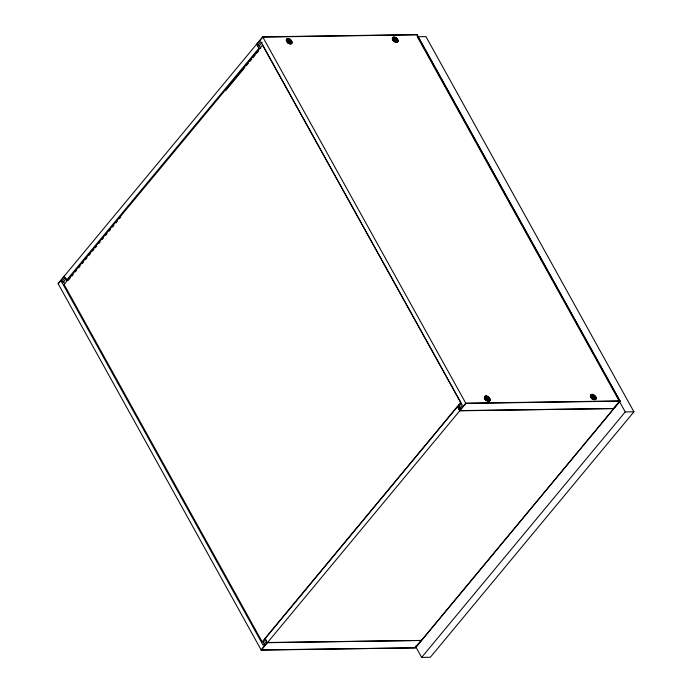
<?xml version="1.0" encoding="UTF-8"?>
<svg xmlns="http://www.w3.org/2000/svg" width="692" height="692" viewBox="0 0 692 692"><rect width="100%" height="100%" fill="white"/><g stroke="black" fill="none" stroke-linecap="round" stroke-linejoin="round"><path stroke-width="1.04" d="M288.183 40.508C287.907 43.034 289.524 39.591 291.047 40.655A2.682 1.548 39.7 0 1 291.514 41.485C288.91 40.716 291.548 43.388 290.164 43.362M287.016 40.569L287.128 39.643L288.434 40.508L287.05 41.252M393.056 39.011L393.168 38.077C396.412 39.608 392.84 38.579 393.082 39.738M485.109 397.952L485.222 397.018L486.528 397.883L485.274 398.082A2.682 1.548 39.7 0 0 485.732 398.921L485.576 399.613M591.15 396.386L591.262 395.452C594.497 397.061 590.881 395.859 591.176 397.113M287.5 42.143L287.638 41.546A2.682 1.548 39.7 0 1 287.18 40.716L287.18 40.716M393.212 39.15A2.682 1.548 39.7 0 0 393.679 39.98L393.532 40.629M485.118 398.73L485.256 398.151M591.625 397.995L591.772 397.355A2.682 1.548 39.7 0 1 591.314 396.516M394.648 37.489L395.616 38.925L397.087 39.089A2.682 1.548 39.7 0 1 397.554 39.928L396.291 40.127L396.871 41.589A2.682 1.548 39.7 0 1 396.118 41.589L394.059 39.505L394.648 37.489A2.682 1.548 39.7 0 0 393.852 37.498L393.411 39.029M486.45 398.929L486.701 396.421A2.682 1.548 39.7 0 0 485.905 396.43L485.464 397.969M591.945 394.873C593.632 397.623 590.103 397.926 591.945 394.873A2.682 1.548 39.7 0 1 592.741 394.855L593.719 396.3L595.181 396.464A2.682 1.548 39.7 0 1 595.648 397.295L595.501 397.398M595.648 397.295L594.385 397.502L595.008 398.947A2.682 1.548 39.7 0 1 594.212 398.955L592.153 396.879L592.741 394.855M287.414 40.447L287.811 39.063A2.682 1.548 39.7 0 1 288.607 39.046L289.524 40.447L289.913 39.6C286.869 42.722 289.68 42.108 291.047 40.655M288.227 40.352L288.607 39.046M393.852 37.498C395.556 37.904 393.411 41.174 393.411 39.773M287.638 41.546L289.1 41.71L287.95 43.285M421.437 640.437L267.276 642.505L261.135 649.909L415.295 647.842L619.928 401.135L416.947 34.6L262.7 36.875L58.076 283.573L261.247 650.108L415.485 647.833L620.118 401.135L416.947 34.6M485.732 398.921L487.203 399.085L486.043 400.651M592.897 398.402L593.243 397.519L591.772 397.355M593.719 396.3L594.056 395.409L592.698 397.537L594.065 395.417M58.189 283.781L64.33 276.376M256.68 44.478L262.813 37.074L416.861 34.808M266.541 641.181L263.133 645.29L61.649 281.817L65.057 277.7M61.649 281.817L63.578 281.782L66.302 278.495M458.891 409.283L462.299 405.166L260.823 41.693L257.415 45.802L259.336 45.776L262.069 42.48M64.218 276.177L66.475 280.243L258.825 48.345L260.754 48.319M70.472 277.726L68.396 280.217L66.475 280.243M71.847 276.065L73.222 274.404M75.29 271.904L76.674 270.243M78.741 267.752L80.116 266.091M82.184 263.591L83.568 261.931M85.635 259.439L87.01 257.779M89.078 255.279L90.462 253.618M92.529 251.127L93.904 249.466M95.288 247.805L96.664 246.136M98.731 243.645L100.115 241.984M102.182 239.493L103.558 237.832M105.625 235.332L107.009 233.671M109.076 231.18L110.452 229.519M112.519 227.019L113.903 225.358M115.971 222.867L117.346 221.206M119.413 218.707L120.797 217.046M225.592 90.713L244.89 67.435M246.274 65.775L248.342 63.283M249.717 61.614L251.784 59.123M253.168 57.462L255.236 54.971M256.611 53.31L258.678 50.81M287.344 41.286L288.365 40.049L287.811 39.063M287.414 41.736L288.365 40.049M288.157 41.321L289.152 40.041M289.083 41.901L290.112 40.672M290.571 41.503L289.74 42.731M289.87 42.619L290.294 42.1M290.51 41.849L291.15 41.07M290.778 43.7L289.836 43.648M393.385 39.721L394.431 38.536M394.172 39.712L395.227 38.527M395.123 40.335L396.153 39.107M395.461 41.191L396.611 39.937M397.191 39.513L395.236 41.857M396.819 42.134L395.876 42.082M262.164 641.821L460.656 402.519L262.562 45.153L64.071 284.447L262.164 641.821L263.704 641.795L265.771 639.304M459.41 406.706L457.481 406.74L265.131 638.638L267.389 642.712L421.627 640.437M458.061 407.484L461.503 403.332M261.247 650.108L465.88 403.41L620.118 401.135M486 395.876L485.845 397.251M484.988 399.267L486.459 397.424L485.905 396.43M485.507 399.111L486.485 397.476M486.225 398.644L487.246 397.416L486.701 396.421M486.813 399.189L489.14 398.021A2.682 1.548 39.7 0 1 489.607 398.86L489.322 399.059M487.557 400.114L488.664 398.877L489.607 398.86M488.664 398.877L487.661 400.685M592.041 394.31L591.885 395.686M591.029 397.71L592.499 395.859M591.227 397.736L592.248 396.507M592.266 397.078L593.286 395.85M593.217 397.71L594.246 396.473M593.425 398.644L594.705 397.312M593.433 399.189L594.454 397.952M415.183 647.634L421.324 640.23M613.674 408.332L619.816 400.936L465.768 403.202L459.626 410.607L613.787 408.54M415.356 646.06L421.644 657.4L625.248 411.93L633.924 411.801L425.952 36.615L417.276 36.745L625.248 411.93M633.924 411.801L430.32 657.27L421.644 657.4M393.99 41.719L395.141 40.145L393.679 39.98M592.084 399.094L593.442 397.684A1.704 0.986 39.7 0 1 593.874 398.54L594.047 398.419M291.514 41.485L289.983 42.567M397.087 39.089L395.677 40.084M397.554 39.928L396.144 40.914M489.14 398.021L488.284 398.627M487.67 399.059L487.177 399.275M395.781 41.174A1.704 0.986 39.7 0 0 395.322 40.335L395.374 40.292M289.723 43.259L291.557 42.549M395.712 41.719L397.597 40.992L396.291 40.127L395.27 41.364L395.859 41.667M593.857 399.068L595.691 398.367L594.385 397.502L593.511 399.18M290.874 43.138A2.682 1.548 39.7 0 1 290.078 43.155L289.671 43.276M488.414 399.518L488.812 400.556M488.448 400.668L487.557 400.945A2.292 1.323 39.7 0 0 488.664 399.414A2.292 1.323 39.7 0 0 486.121 397.416M613.977 408.54L459.739 410.806L457.481 406.74M488.154 398.038L487.246 397.416M290.251 41.693L291.557 42.558M289.109 41.71L290.078 43.155M487.203 399.085L488.171 400.521A2.682 1.548 39.7 0 0 488.967 400.512M262.7 36.875L465.88 403.41M259.336 45.776L260.382 47.662M458.467 405.01L460.292 408.306M256.568 44.271L258.825 48.345M63.578 281.782L64.624 283.677M262.969 641.484L264.534 644.321M286.825 40.69A2.292 1.323 39.7 0 1 287.422 40.075M288.157 40.067A2.292 1.323 39.7 0 1 290.233 41.459A2.292 1.323 39.7 0 1 290.51 43.285M287.491 41.018A1.704 0.986 39.7 0 1 288.019 41.07M289.282 41.901A1.704 0.986 39.7 0 1 289.671 42.523M287.517 41.866A0.952 0.545 39.7 0 1 288.599 41.857M288.893 42.134A0.952 0.545 39.7 0 1 289.118 42.567M394.068 38.475A2.292 1.323 39.7 0 1 396.317 39.963A2.292 1.323 39.7 0 1 396.404 41.849M392.918 39.816A2.292 1.323 39.7 0 1 392.892 39.029M393.437 39.47A1.704 0.986 39.7 0 1 394.059 39.505M393.558 40.491A0.952 0.545 39.7 0 1 394.847 40.473M484.893 398.272A2.292 1.323 39.7 0 1 484.954 397.961M485.403 398.428A1.704 0.986 39.7 0 1 486.113 398.445M487.376 399.267A1.704 0.986 39.7 0 1 487.601 399.578M486.796 399.31A0.952 0.545 39.7 0 1 487.064 399.613M591.279 396.014A2.292 1.323 39.7 0 1 593.753 396.611A2.292 1.323 39.7 0 1 594.748 398.929M591.366 396.888A1.704 0.986 39.7 0 1 592.153 396.879M591.703 397.563A0.952 0.545 39.7 0 1 593.217 398.263M394.725 39.816L395.954 38.034L394.725 39.816M486.779 398.756L488.016 396.974L486.787 398.756M488.344 399.068L487.315 400.305L487.817 400.633L489.651 399.924L488.344 399.068M287.561 41.174A2.457 1.419 39.7 0 0 291.185 42.714A2.457 1.419 39.7 0 0 289.282 39.409A2.457 1.419 39.7 0 0 287.561 41.174M393.601 39.608A2.457 1.419 39.7 0 0 397.225 41.157A2.457 1.419 39.7 0 0 395.322 37.852A2.457 1.419 39.7 0 0 393.601 39.608M485.654 398.54A2.457 1.419 39.7 0 0 489.279 400.088A2.457 1.419 39.7 0 0 487.376 396.784A2.457 1.419 39.7 0 0 485.654 398.54M591.695 396.983A2.457 1.419 39.7 0 0 595.319 398.523A2.457 1.419 39.7 0 0 593.416 395.218A2.457 1.419 39.7 0 0 591.695 396.983M286.687 41.589A3.339 1.929 39.7 0 0 291.609 43.596A3.339 1.929 39.7 0 0 288.919 39.107A3.339 1.929 39.7 0 0 286.687 41.589M286.955 41.261A3.339 1.929 39.7 0 0 291.886 43.267A3.339 1.929 39.7 0 0 289.187 38.778A3.339 1.929 39.7 0 0 286.955 41.261M392.727 40.024A3.339 1.929 39.7 0 0 397.649 42.03A3.339 1.929 39.7 0 0 394.959 37.541A3.339 1.929 39.7 0 0 392.727 40.024M392.995 39.695A3.339 1.929 39.7 0 0 397.926 41.702A3.339 1.929 39.7 0 0 395.227 37.212A3.339 1.929 39.7 0 0 392.995 39.695M484.781 398.964A3.339 1.929 39.7 0 0 489.702 400.962A3.339 1.929 39.7 0 0 487.012 396.473A3.339 1.929 39.7 0 0 484.781 398.964M485.049 398.627A3.339 1.929 39.7 0 0 489.979 400.633A3.339 1.929 39.7 0 0 487.28 396.144A3.339 1.929 39.7 0 0 485.049 398.627M590.821 397.398A3.339 1.929 39.7 0 0 595.743 399.405A3.339 1.929 39.7 0 0 593.053 394.916A3.339 1.929 39.7 0 0 590.821 397.398M591.089 397.07A3.339 1.929 39.7 0 0 596.02 399.076A3.339 1.929 39.7 0 0 593.321 394.587A3.339 1.929 39.7 0 0 591.089 397.07"/></g></svg>
